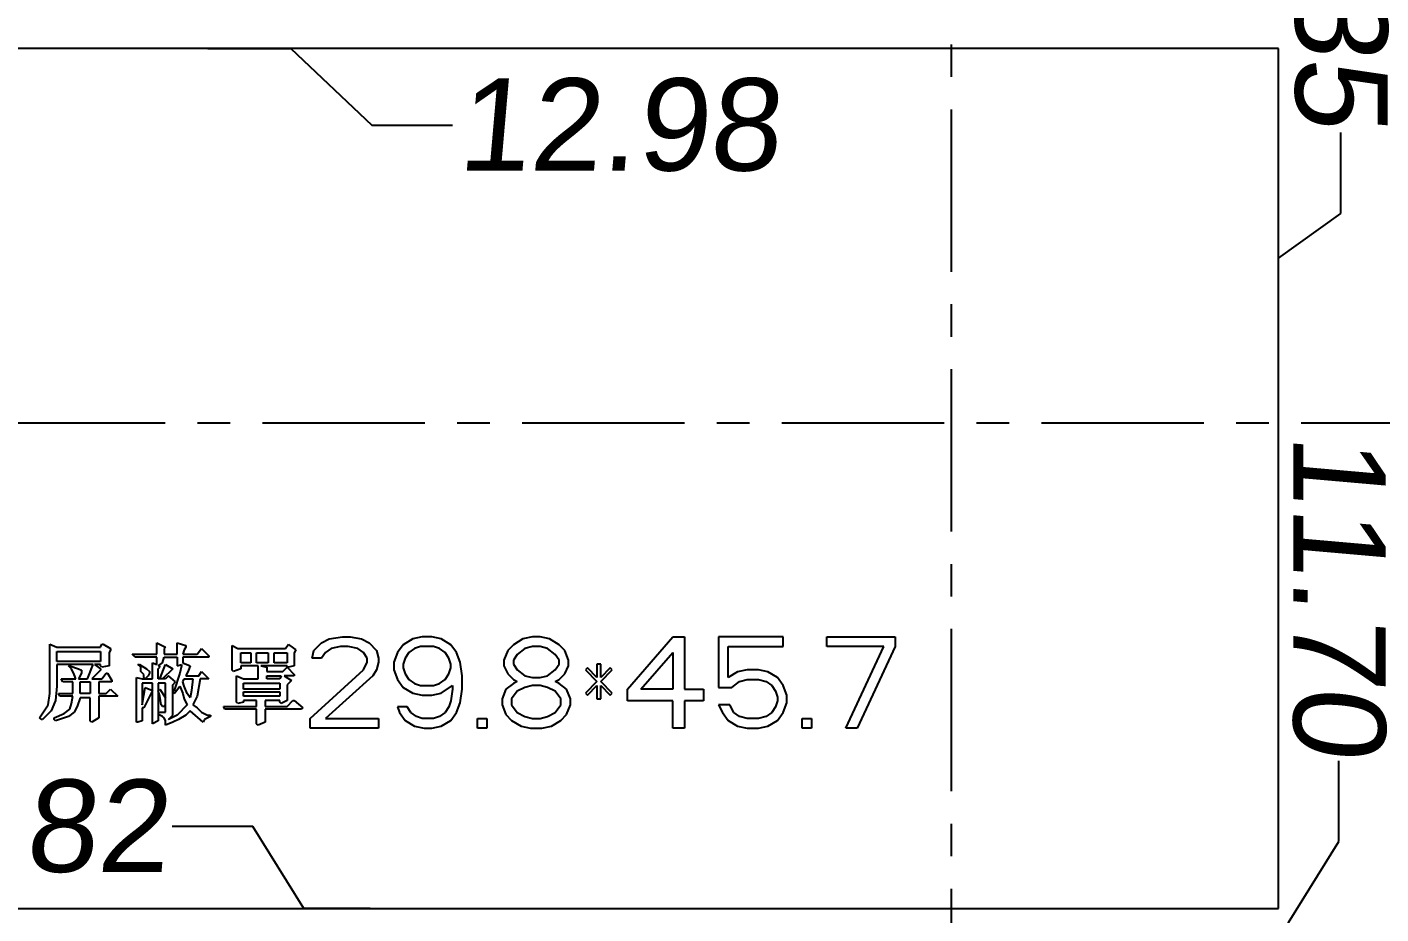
# Model space of a CAD drawing. Extents: x -144 to 4730, y -3845 to 502.
# Drawn here: x 1238.26 to 1285.19, y -3209.77 to -3179.04 of the extents above; entities that cross this region are included whole.
import ezdxf

# ---------------------------------------------------------------- set-up
doc = ezdxf.new("R2010")
doc.units = 0
doc.header["$LTSCALE"] = 15
doc.header["$MEASUREMENT"] = 0
doc.linetypes.add('CENTER', pattern=[0.6, 0.375, -0.075, 0.075, -0.075])
doc.layers.get('0').update_dxf_attribs({"linetype": 'CONTINUOUS'})
doc.layers.get('Defpoints').update_dxf_attribs({"linetype": 'CONTINUOUS'})
doc.layers.add('03___PRT_ALL_CURVES', color=7, linetype='CONTINUOUS')
doc.styles.add('标准', font='arial.ttf', dxfattribs={"oblique": 5})
doc.dimstyles.new('MSTD', dxfattribs={"dimtxt": 3.2, "dimasz": 1.4, "dimexe": 0.5, "dimexo": 0.5, "dimgap": 0.5, "dimtad": 0, "dimzin": 1, "dimdsep": 46, "dimtxsty": '标准', "dimcen": 0, "dimclrd": 5, "dimclre": 5, "dimclrt": 3, "dimadec": 1, "dimazin": 2, "dimtfac": 0.5, "dimtmove": 0, "dimatfit": 3, "dimfxl": 0, "dimlwd": -1, "dimarcsym": 0})

# ---------------------------------------------------------------- blocks, each defined once
blk = doc.blocks.new('*D717')
at = {"color": 5, "lineweight": -2}
blk.add_line((1315.55, -3192.764), (1322.593, -3192.764), dxfattribs=at)
at = {"layer": 'Defpoints', "color": 0, "lineweight": -3}
for p in [(1270.289, -3192.764), (1315.05, -3192.764), (1322.593, -3192.764)]:
    blk.add_point(p, dxfattribs=at)
at = {"color": 3, "lineweight": -2, "insert": (1327.243, -3192.764), "char_height": 3.2, "attachment_point": 5, "style": '标准'}
blk.add_mtext('0.00', dxfattribs=at)
blk = doc.blocks.new('*D718')
at = {"color": 5, "lineweight": -2}
blk.add_line((1270.289, -3154.399), (1270.289, -3151.245), dxfattribs=at)
at = {"layer": 'Defpoints', "color": 0, "lineweight": -3}
for p in [(1270.289, -3151.245), (1270.289, -3154.899), (1270.289, -3192.764)]:
    blk.add_point(p, dxfattribs=at)
at = {"color": 3, "lineweight": -2, "insert": (1270.289, -3146.594), "char_height": 3.2, "attachment_point": 5, "rotation": 270, "style": '标准'}
blk.add_mtext('0.00', dxfattribs=at)
blk = doc.blocks.new('*D719')
at = {"color": 5, "lineweight": -2}
blk.add_line((1309.941, -3215.989), (1316.575, -3215.989), dxfattribs=at)
at = {"layer": 'Defpoints', "color": 0, "lineweight": -3}
for p in [(1270.289, -3192.764), (1309.441, -3215.989), (1316.575, -3215.989)]:
    blk.add_point(p, dxfattribs=at)
at = {"color": 3, "lineweight": -2, "insert": (1322.485, -3215.989), "char_height": 3.2, "attachment_point": 5, "style": '标准'}
blk.add_mtext('23.22', dxfattribs=at)
blk = doc.blocks.new('*D720')
at = {"color": 5, "lineweight": -2}
for p, q in [((1310.417, -3193.089), (1315.825, -3193.089)), ((1315.825, -3193.089), (1318.625, -3198.664)), ((1318.625, -3198.664), (1321.425, -3198.664))]:
    blk.add_line(p, q, dxfattribs=at)
at = {"layer": 'Defpoints', "color": 0, "lineweight": -3}
for p in [(1270.289, -3192.764), (1309.917, -3193.089), (1321.425, -3198.664)]:
    blk.add_point(p, dxfattribs=at)
at = {"color": 3, "lineweight": -2, "insert": (1326.065, -3198.664), "char_height": 3.2, "attachment_point": 5, "style": '标准'}
blk.add_mtext('0.32', dxfattribs=at)
blk = doc.blocks.new('*D721')
at = {"color": 5, "lineweight": -2}
for p, q in [((1283.801, -3185.503), (1283.801, -3182.703)), ((1281.639, -3187.053), (1283.801, -3185.503)), ((1281.639, -3189.353), (1281.639, -3187.053))]:
    blk.add_line(p, q, dxfattribs=at)
at = {"layer": 'Defpoints', "color": 0, "lineweight": -3}
for p in [(1283.801, -3182.703), (1281.639, -3189.853), (1270.289, -3192.764)]:
    blk.add_point(p, dxfattribs=at)
at = {"color": 3, "lineweight": -2, "insert": (1283.801, -3176.943), "char_height": 3.2, "attachment_point": 5, "rotation": 270, "style": '标准'}
blk.add_mtext('11.35', dxfattribs=at)
blk = doc.blocks.new('*D722')
at = {"color": 5, "lineweight": -2}
for p, q in [((1235.223, -3178.452), (1235.223, -3175.652)), ((1235.939, -3181.252), (1235.223, -3178.452)), ((1235.939, -3185.729), (1235.939, -3181.252))]:
    blk.add_line(p, q, dxfattribs=at)
at = {"layer": 'Defpoints', "color": 0, "lineweight": -3}
for p in [(1235.223, -3175.652), (1235.939, -3186.229), (1270.289, -3192.764)]:
    blk.add_point(p, dxfattribs=at)
at = {"color": 3, "lineweight": -2, "insert": (1235.223, -3169.742), "char_height": 3.2, "attachment_point": 5, "rotation": 270, "style": '标准'}
blk.add_mtext('34.35', dxfattribs=at)
blk = doc.blocks.new('*D723')
at = {"color": 5, "lineweight": -2}
for p, q in [((1244.524, -3179.789), (1247.408, -3179.789)), ((1247.408, -3179.789), (1250.208, -3182.44)), ((1250.208, -3182.44), (1253.008, -3182.44))]:
    blk.add_line(p, q, dxfattribs=at)
at = {"layer": 'Defpoints', "color": 0, "lineweight": -3}
for p in [(1244.024, -3179.789), (1253.008, -3182.44), (1270.289, -3192.764)]:
    blk.add_point(p, dxfattribs=at)
at = {"color": 3, "lineweight": -2, "insert": (1258.76, -3182.44), "char_height": 3.2, "attachment_point": 5, "style": '标准'}
blk.add_mtext('12.98', dxfattribs=at)
blk = doc.blocks.new('*D724')
at = {"color": 5, "lineweight": -2}
for p, q in [((1246.088, -3206.741), (1243.288, -3206.741)), ((1247.852, -3209.589), (1246.088, -3206.741)), ((1250.152, -3209.589), (1247.852, -3209.589))]:
    blk.add_line(p, q, dxfattribs=at)
at = {"layer": 'Defpoints', "color": 0, "lineweight": -3}
for p in [(1270.289, -3192.764), (1243.288, -3206.741), (1250.652, -3209.589)]:
    blk.add_point(p, dxfattribs=at)
at = {"color": 3, "lineweight": -2, "insert": (1237.556, -3206.741), "char_height": 3.2, "attachment_point": 5, "style": '标准'}
blk.add_mtext('16.82', dxfattribs=at)
blk = doc.blocks.new('*D725')
at = {"color": 5, "lineweight": -2}
for p, q in [((1229.053, -3183.299), (1226.253, -3183.299)), ((1229.089, -3183.189), (1226.789, -3183.189)), ((1226.789, -3183.189), (1229.053, -3183.299))]:
    blk.add_line(p, q, dxfattribs=at)
at = {"layer": 'Defpoints', "color": 0, "lineweight": -3}
for p in [(1226.253, -3183.299), (1229.589, -3183.189), (1270.289, -3192.764)]:
    blk.add_point(p, dxfattribs=at)
at = {"color": 3, "lineweight": -2, "insert": (1221.594, -3183.299), "char_height": 3.2, "attachment_point": 5, "style": '标准'}
blk.add_mtext('9.58', dxfattribs=at)
blk = doc.blocks.new('*D726')
at = {"color": 5, "lineweight": -2}
for p, q in [((1226.705, -3178.602), (1223.905, -3178.602)), ((1226.789, -3180.389), (1226.705, -3178.602)), ((1229.089, -3180.389), (1226.789, -3180.389))]:
    blk.add_line(p, q, dxfattribs=at)
at = {"layer": 'Defpoints', "color": 0, "lineweight": -3}
for p in [(1223.905, -3178.602), (1229.589, -3180.389), (1270.289, -3192.764)]:
    blk.add_point(p, dxfattribs=at)
at = {"color": 3, "lineweight": -2, "insert": (1218.153, -3178.602), "char_height": 3.2, "attachment_point": 5, "style": '标准'}
blk.add_mtext('12.38', dxfattribs=at)
blk = doc.blocks.new('*D727')
at = {"color": 5, "lineweight": -2}
for p, q in [((1313.789, -3177.389), (1310.293, -3177.353)), ((1310.293, -3177.353), (1313.093, -3177.353)), ((1311.489, -3177.389), (1313.789, -3177.389))]:
    blk.add_line(p, q, dxfattribs=at)
at = {"layer": 'Defpoints', "color": 0, "lineweight": -3}
for p in [(1310.989, -3177.389), (1313.093, -3177.353), (1270.289, -3192.764)]:
    blk.add_point(p, dxfattribs=at)
at = {"color": 3, "lineweight": -2, "insert": (1318.845, -3177.353), "char_height": 3.2, "attachment_point": 5, "style": '标准'}
blk.add_mtext('15.38', dxfattribs=at)
blk = doc.blocks.new('*D728')
at = {"color": 5, "lineweight": -2}
for p, q in [((1311.489, -3180.189), (1313.789, -3180.189)), ((1313.789, -3180.189), (1313.395, -3181.68)), ((1313.395, -3181.68), (1316.195, -3181.68))]:
    blk.add_line(p, q, dxfattribs=at)
at = {"layer": 'Defpoints', "color": 0, "lineweight": -3}
for p in [(1310.989, -3180.189), (1316.195, -3181.68), (1270.289, -3192.764)]:
    blk.add_point(p, dxfattribs=at)
at = {"color": 3, "lineweight": -2, "insert": (1321.947, -3181.68), "char_height": 3.2, "attachment_point": 5, "style": '标准'}
blk.add_mtext('12.58', dxfattribs=at)
blk = doc.blocks.new('*D729')
at = {"color": 5, "lineweight": -2}
for p, q in [((1304.789, -3158.789), (1309.775, -3158.789)), ((1309.775, -3158.789), (1312.575, -3159.115)), ((1312.575, -3159.115), (1315.375, -3159.115))]:
    blk.add_line(p, q, dxfattribs=at)
at = {"layer": 'Defpoints', "color": 0, "lineweight": -3}
for p in [(1304.289, -3158.789), (1315.375, -3159.115), (1270.289, -3192.764)]:
    blk.add_point(p, dxfattribs=at)
at = {"color": 3, "lineweight": -2, "insert": (1321.277, -3159.115), "char_height": 3.2, "attachment_point": 5, "style": '标准'}
blk.add_mtext('33.98', dxfattribs=at)
blk = doc.blocks.new('*D730')
at = {"color": 5, "lineweight": -2}
for p, q in [((1303.78, -3152.326), (1303.78, -3149.526)), ((1304.289, -3155.126), (1303.78, -3152.326)), ((1304.289, -3158.289), (1304.289, -3155.126))]:
    blk.add_line(p, q, dxfattribs=at)
at = {"layer": 'Defpoints', "color": 0, "lineweight": -3}
for p in [(1303.78, -3149.526), (1304.289, -3158.789), (1270.289, -3192.764)]:
    blk.add_point(p, dxfattribs=at)
at = {"color": 3, "lineweight": -2, "insert": (1303.78, -3143.634), "char_height": 3.2, "attachment_point": 5, "rotation": 270, "style": '标准'}
blk.add_mtext('34.00', dxfattribs=at)
blk = doc.blocks.new('*D731')
at = {"color": 5, "lineweight": -2}
for p, q in [((1239.162, -3149.737), (1239.162, -3146.937)), ((1236.289, -3152.537), (1239.162, -3149.737)), ((1236.289, -3158.289), (1236.289, -3152.537))]:
    blk.add_line(p, q, dxfattribs=at)
at = {"layer": 'Defpoints', "color": 0, "lineweight": -3}
for p in [(1239.162, -3146.937), (1236.289, -3158.789), (1270.289, -3192.764)]:
    blk.add_point(p, dxfattribs=at)
at = {"color": 3, "lineweight": -2, "insert": (1239.162, -3141.044), "char_height": 3.2, "attachment_point": 5, "rotation": 270, "style": '标准'}
blk.add_mtext('34.00', dxfattribs=at)
blk = doc.blocks.new('*D732')
at = {"color": 5, "lineweight": -2}
for p, q in [((1232.053, -3158.789), (1229.253, -3159.95)), ((1235.789, -3158.789), (1232.053, -3158.789)), ((1229.253, -3159.95), (1226.453, -3159.95))]:
    blk.add_line(p, q, dxfattribs=at)
at = {"layer": 'Defpoints', "color": 0, "lineweight": -3}
for p in [(1236.289, -3158.789), (1226.453, -3159.95), (1270.289, -3192.764)]:
    blk.add_point(p, dxfattribs=at)
at = {"color": 3, "lineweight": -2, "insert": (1220.552, -3159.95), "char_height": 3.2, "attachment_point": 5, "style": '标准'}
blk.add_mtext('33.98', dxfattribs=at)
blk = doc.blocks.new('*D733')
at = {"color": 5, "lineweight": -2}
for p, q in [((1306.789, -3225.789), (1309.089, -3225.789)), ((1309.089, -3225.789), (1311.851, -3225.708)), ((1311.851, -3225.708), (1314.651, -3225.708))]:
    blk.add_line(p, q, dxfattribs=at)
at = {"layer": 'Defpoints', "color": 0, "lineweight": -3}
for p in [(1270.289, -3192.764), (1306.289, -3225.789), (1314.651, -3225.708)]:
    blk.add_point(p, dxfattribs=at)
at = {"color": 3, "lineweight": -2, "insert": (1320.532, -3225.708), "char_height": 3.2, "attachment_point": 5, "style": '标准'}
blk.add_mtext('33.02', dxfattribs=at)
blk = doc.blocks.new('*D734')
at = {"color": 5, "lineweight": -2}
for p, q in [((1306.289, -3226.289), (1306.289, -3230.552)), ((1306.289, -3230.552), (1310.389, -3233.352)), ((1310.389, -3233.352), (1310.389, -3236.152))]:
    blk.add_line(p, q, dxfattribs=at)
at = {"layer": 'Defpoints', "color": 0, "lineweight": -3}
for p in [(1270.289, -3192.764), (1306.289, -3225.789), (1310.389, -3236.152)]:
    blk.add_point(p, dxfattribs=at)
at = {"color": 3, "lineweight": -2, "insert": (1310.389, -3242.045), "char_height": 3.2, "attachment_point": 5, "rotation": 270, "style": '标准'}
blk.add_mtext('36.00', dxfattribs=at)
blk = doc.blocks.new('*D735')
at = {"color": 5, "lineweight": -2}
for p, q in [((1311.489, -3229.204), (1313.789, -3229.204)), ((1313.789, -3229.204), (1316.228, -3230.815)), ((1316.228, -3230.815), (1319.028, -3230.815))]:
    blk.add_line(p, q, dxfattribs=at)
at = {"layer": 'Defpoints', "color": 0, "lineweight": -3}
for p in [(1270.289, -3192.764), (1310.989, -3229.204), (1319.028, -3230.815)]:
    blk.add_point(p, dxfattribs=at)
at = {"color": 3, "lineweight": -2, "insert": (1324.919, -3230.815), "char_height": 3.2, "attachment_point": 5, "style": '标准'}
blk.add_mtext('36.44', dxfattribs=at)
blk = doc.blocks.new('*D736')
at = {"color": 5, "lineweight": -2}
for p, q in [((1306.239, -3234.289), (1306.239, -3236.589)), ((1306.239, -3236.589), (1304.122, -3239.357)), ((1304.122, -3239.357), (1304.122, -3242.157))]:
    blk.add_line(p, q, dxfattribs=at)
at = {"layer": 'Defpoints', "color": 0, "lineweight": -3}
for p in [(1270.289, -3192.764), (1306.239, -3233.789), (1304.122, -3242.157)]:
    blk.add_point(p, dxfattribs=at)
at = {"color": 3, "lineweight": -2, "insert": (1304.122, -3248.067), "char_height": 3.2, "attachment_point": 5, "rotation": 270, "style": '标准'}
blk.add_mtext('35.95', dxfattribs=at)
blk = doc.blocks.new('*D737')
at = {"color": 5, "lineweight": -2}
for p, q in [((1283.734, -3207.268), (1283.734, -3204.468)), ((1281.989, -3210.068), (1283.734, -3207.268)), ((1281.989, -3213.78), (1281.989, -3210.068))]:
    blk.add_line(p, q, dxfattribs=at)
at = {"layer": 'Defpoints', "color": 0, "lineweight": -3}
for p in [(1270.289, -3192.764), (1283.734, -3204.468), (1281.989, -3214.28)]:
    blk.add_point(p, dxfattribs=at)
at = {"color": 3, "lineweight": -2, "insert": (1283.734, -3198.725), "char_height": 3.2, "attachment_point": 5, "rotation": 270, "style": '标准'}
blk.add_mtext('11.70', dxfattribs=at)
blk = doc.blocks.new('*D738')
at = {"color": 5, "lineweight": -2}
for p, q in [((1258.589, -3214.953), (1258.589, -3234.641)), ((1258.589, -3234.641), (1261.854, -3237.441)), ((1261.854, -3237.441), (1261.854, -3240.241))]:
    blk.add_line(p, q, dxfattribs=at)
at = {"layer": 'Defpoints', "color": 0, "lineweight": -3}
for p in [(1270.289, -3192.764), (1258.589, -3214.453), (1261.854, -3240.241)]:
    blk.add_point(p, dxfattribs=at)
at = {"color": 3, "lineweight": -2, "insert": (1261.854, -3245.984), "char_height": 3.2, "attachment_point": 5, "rotation": 270, "style": '标准'}
blk.add_mtext('11.70', dxfattribs=at)
blk = doc.blocks.new('*D739')
at = {"color": 5, "lineweight": -2}
for p, q in [((1256.789, -3221.289), (1256.789, -3237.419)), ((1256.789, -3237.419), (1256.297, -3240.219)), ((1256.297, -3240.219), (1256.297, -3243.019))]:
    blk.add_line(p, q, dxfattribs=at)
at = {"layer": 'Defpoints', "color": 0, "lineweight": -3}
for p in [(1270.289, -3192.764), (1256.789, -3220.789), (1256.297, -3243.019)]:
    blk.add_point(p, dxfattribs=at)
at = {"color": 3, "lineweight": -2, "insert": (1256.297, -3248.762), "char_height": 3.2, "attachment_point": 5, "rotation": 270, "style": '标准'}
blk.add_mtext('13.50', dxfattribs=at)
blk = doc.blocks.new('*D740')
at = {"color": 5, "lineweight": -2}
for p, q in [((1283.789, -3221.289), (1283.789, -3244.279)), ((1283.789, -3244.279), (1283.995, -3247.079)), ((1283.995, -3247.079), (1283.995, -3249.879))]:
    blk.add_line(p, q, dxfattribs=at)
at = {"layer": 'Defpoints', "color": 0, "lineweight": -3}
for p in [(1270.289, -3192.764), (1283.789, -3220.789), (1283.995, -3249.879)]:
    blk.add_point(p, dxfattribs=at)
at = {"color": 3, "lineweight": -2, "insert": (1283.995, -3255.622), "char_height": 3.2, "attachment_point": 5, "rotation": 270, "style": '标准'}
blk.add_mtext('13.50', dxfattribs=at)
blk = doc.blocks.new('*D741')
at = {"color": 5, "lineweight": -2}
for p, q in [((1227.407, -3225.403), (1224.607, -3225.403)), ((1230.207, -3225.789), (1227.407, -3225.403)), ((1233.789, -3225.789), (1230.207, -3225.789))]:
    blk.add_line(p, q, dxfattribs=at)
at = {"layer": 'Defpoints', "color": 0, "lineweight": -3}
for p in [(1270.289, -3192.764), (1224.607, -3225.403), (1234.289, -3225.789)]:
    blk.add_point(p, dxfattribs=at)
at = {"color": 3, "lineweight": -2, "insert": (1218.725, -3225.403), "char_height": 3.2, "attachment_point": 5, "style": '标准'}
blk.add_mtext('33.02', dxfattribs=at)
blk = doc.blocks.new('*D742')
at = {"color": 5, "lineweight": -2}
for p, q in [((1234.289, -3226.289), (1234.289, -3234.469)), ((1234.289, -3234.469), (1240.578, -3237.269)), ((1240.578, -3237.269), (1240.578, -3240.069))]:
    blk.add_line(p, q, dxfattribs=at)
at = {"layer": 'Defpoints', "color": 0, "lineweight": -3}
for p in [(1270.289, -3192.764), (1234.289, -3225.789), (1240.578, -3240.069)]:
    blk.add_point(p, dxfattribs=at)
at = {"color": 3, "lineweight": -2, "insert": (1240.578, -3245.961), "char_height": 3.2, "attachment_point": 5, "rotation": 270, "style": '标准'}
blk.add_mtext('36.00', dxfattribs=at)
blk = doc.blocks.new('*D743')
at = {"color": 5, "lineweight": -2}
for p, q in [((1226.789, -3229.204), (1226.101, -3232.384)), ((1229.089, -3229.204), (1226.789, -3229.204)), ((1226.101, -3232.384), (1223.301, -3232.384))]:
    blk.add_line(p, q, dxfattribs=at)
at = {"layer": 'Defpoints', "color": 0, "lineweight": -3}
for p in [(1270.289, -3192.764), (1229.589, -3229.204), (1223.301, -3232.384)]:
    blk.add_point(p, dxfattribs=at)
at = {"color": 3, "lineweight": -2, "insert": (1217.409, -3232.384), "char_height": 3.2, "attachment_point": 5, "style": '标准'}
blk.add_mtext('36.44', dxfattribs=at)

msp = doc.modelspace()

# ---------------------------------------------------------------- linework, layer by layer
at = {"color": 1, "linetype": 'CENTER'}
for p, q in [((1270.289, -3154.899), (1270.289, -3236.253)), ((1315.05, -3192.764), (1226.572, -3192.764))]:
    msp.add_line(p, q, dxfattribs=at)
at = {"color": 7, "linetype": 'Continuous'}
for p, q in [((1281.639, -3179.789), (1235.939, -3179.789)), ((1281.639, -3209.589), (1281.639, -3179.789)), ((1235.939, -3209.589), (1281.639, -3209.589))]:
    msp.add_line(p, q, dxfattribs=at)
at = {"layer": '03___PRT_ALL_CURVES', "color": 4, "linetype": 'Continuous'}
for p, q in [((1248.472, -3200.377), (1248.736, -3200.242)), ((1248.736, -3200.242), (1249.196, -3200.175)), ((1249.196, -3200.175), (1249.46, -3200.175)), ((1249.46, -3200.175), (1249.855, -3200.242)), ((1249.855, -3200.242), (1250.118, -3200.377)), ((1251.632, -3200.242), (1251.303, -3200.444)), ((1251.961, -3200.175), (1251.632, -3200.242)), ((1252.291, -3200.175), (1251.961, -3200.175)), ((1252.62, -3200.242), (1252.291, -3200.175)), ((1252.949, -3200.444), (1252.62, -3200.242)), ((1255.451, -3200.242), (1255.121, -3200.444)), ((1255.78, -3200.175), (1255.451, -3200.242)), ((1256.043, -3200.175), (1255.78, -3200.175)), ((1256.372, -3200.242), (1256.043, -3200.175)), ((1256.701, -3200.444), (1256.372, -3200.242)), ((1259.071, -3201.99), (1260.651, -3200.175)), ((1260.651, -3200.175), (1261.046, -3200.175)), ((1261.046, -3200.175), (1261.046, -3201.99)), ((1262.231, -3200.175), (1262.231, -3201.923)), ((1264.47, -3200.175), (1262.231, -3200.175)), ((1264.47, -3200.511), (1264.47, -3200.175)), ((1265.984, -3200.175), (1268.354, -3200.175)), ((1265.984, -3200.511), (1265.984, -3200.175)), ((1268.354, -3200.175), (1268.354, -3200.511)), ((1239.049, -3202.131), (1239.049, -3200.426)), ((1239.049, -3200.426), (1239.3, -3200.526)), ((1239.3, -3200.526), (1240.804, -3200.526)), ((1239.3, -3201.028), (1239.3, -3200.676)), ((1239.3, -3200.676), (1240.804, -3200.676)), ((1240.804, -3200.526), (1240.854, -3200.426)), ((1240.804, -3200.676), (1240.804, -3201.028)), ((1240.854, -3200.426), (1240.905, -3200.426)), ((1240.905, -3200.426), (1241.155, -3200.576)), ((1241.155, -3200.626), (1241.105, -3200.727)), ((1241.105, -3200.727), (1241.105, -3201.178)), ((1241.155, -3200.576), (1241.155, -3200.626)), ((1242.76, -3200.777), (1242.76, -3200.376)), ((1242.76, -3200.376), (1243.061, -3200.526)), ((1243.061, -3200.526), (1243.011, -3200.576)), ((1243.011, -3200.576), (1243.011, -3200.777)), ((1243.463, -3200.777), (1243.463, -3200.376)), ((1243.463, -3200.376), (1243.764, -3200.476)), ((1243.713, -3200.626), (1243.663, -3200.777)), ((1243.764, -3200.526), (1243.713, -3200.626)), ((1243.764, -3200.476), (1243.764, -3200.526)), ((1244.165, -3200.777), (1244.315, -3200.576)), ((1244.315, -3200.576), (1244.566, -3200.827)), ((1245.369, -3201.329), (1245.369, -3200.476)), ((1245.369, -3200.476), (1245.569, -3200.576)), ((1245.569, -3200.576), (1247.225, -3200.576)), ((1245.67, -3201.078), (1245.67, -3200.727)), ((1245.67, -3200.727), (1246.021, -3200.727)), ((1246.021, -3200.727), (1246.021, -3201.078)), ((1246.221, -3201.078), (1246.221, -3200.727)), ((1246.221, -3200.727), (1246.623, -3200.727)), ((1246.623, -3200.727), (1246.623, -3201.078)), ((1246.823, -3201.078), (1246.823, -3200.727)), ((1246.823, -3200.727), (1247.275, -3200.727)), ((1247.225, -3200.576), (1247.325, -3200.426)), ((1247.275, -3200.727), (1247.275, -3201.078)), ((1247.325, -3200.426), (1247.375, -3200.476)), ((1247.375, -3200.476), (1247.576, -3200.626)), ((1247.576, -3200.626), (1247.526, -3200.727)), ((1247.526, -3200.727), (1247.526, -3201.178)), ((1248.143, -3200.914), (1248.209, -3200.646)), ((1248.209, -3200.646), (1248.472, -3200.377)), ((1248.604, -3200.713), (1248.472, -3200.914)), ((1248.801, -3200.578), (1248.604, -3200.713)), ((1249.131, -3200.511), (1248.801, -3200.578)), ((1249.394, -3200.511), (1249.131, -3200.511)), ((1249.723, -3200.578), (1249.394, -3200.511)), ((1249.921, -3200.713), (1249.723, -3200.578)), ((1250.052, -3200.914), (1249.921, -3200.713)), ((1250.118, -3200.377), (1250.381, -3200.646)), ((1250.381, -3200.646), (1250.447, -3200.914)), ((1251.106, -3200.713), (1250.974, -3201.049)), ((1251.303, -3200.444), (1251.106, -3200.713)), ((1251.501, -3200.713), (1251.369, -3200.914)), ((1251.698, -3200.578), (1251.501, -3200.713)), ((1251.896, -3200.511), (1251.698, -3200.578)), ((1252.356, -3200.511), (1251.896, -3200.511)), ((1252.554, -3200.578), (1252.356, -3200.511)), ((1252.751, -3200.713), (1252.554, -3200.578)), ((1252.883, -3200.914), (1252.751, -3200.713)), ((1253.146, -3200.713), (1252.949, -3200.444)), ((1253.278, -3201.049), (1253.146, -3200.713)), ((1254.924, -3200.646), (1254.792, -3200.982)), ((1255.121, -3200.444), (1254.924, -3200.646)), ((1255.516, -3200.578), (1255.253, -3200.78)), ((1255.78, -3200.511), (1255.516, -3200.578)), ((1256.043, -3200.511), (1255.78, -3200.511)), ((1256.306, -3200.578), (1256.043, -3200.511)), ((1256.57, -3200.78), (1256.306, -3200.578)), ((1256.899, -3200.646), (1256.701, -3200.444)), ((1257.031, -3200.982), (1256.899, -3200.646)), ((1259.532, -3201.99), (1260.651, -3200.713)), ((1260.651, -3200.713), (1260.651, -3201.99)), ((1262.561, -3201.587), (1262.561, -3200.511)), ((1262.561, -3200.511), (1264.47, -3200.511)), ((1267.959, -3200.511), (1265.984, -3200.511)), ((1266.642, -3203.335), (1267.959, -3200.511)), ((1268.354, -3200.511), (1267.037, -3203.335)), ((1240.804, -3201.028), (1239.3, -3201.028)), ((1239.3, -3201.128), (1239.3, -3201.88)), ((1240.553, -3201.128), (1239.3, -3201.128)), ((1239.801, -3201.278), (1239.701, -3201.178)), ((1239.701, -3201.178), (1239.751, -3201.178)), ((1239.751, -3201.178), (1240.052, -3201.278)), ((1240.353, -3201.629), (1240.553, -3201.128)), ((1240.604, -3201.128), (1240.804, -3201.278)), ((1240.804, -3201.128), (1240.604, -3201.128)), ((1240.804, -3201.178), (1240.804, -3201.128)), ((1240.854, -3201.228), (1240.804, -3201.178)), ((1241.105, -3201.178), (1240.854, -3201.228)), ((1242.008, -3200.877), (1241.908, -3200.777)), ((1241.908, -3200.777), (1242.76, -3200.777)), ((1242.76, -3200.877), (1242.008, -3200.877)), ((1242.209, -3201.228), (1242.108, -3201.128)), ((1242.108, -3201.128), (1242.159, -3201.128)), ((1242.159, -3201.128), (1242.409, -3201.278)), ((1242.61, -3201.629), (1242.61, -3201.078)), ((1242.61, -3201.078), (1242.76, -3201.128)), ((1242.76, -3201.128), (1242.76, -3200.877)), ((1242.811, -3201.178), (1242.961, -3201.078)), ((1242.861, -3201.178), (1242.811, -3201.178)), ((1242.861, -3201.629), (1243.061, -3201.128)), ((1242.861, -3201.228), (1242.861, -3201.178)), ((1242.961, -3201.078), (1243.011, -3200.877)), ((1243.011, -3200.777), (1243.463, -3200.777)), ((1243.011, -3200.877), (1243.463, -3200.877)), ((1243.061, -3201.128), (1243.312, -3201.278)), ((1243.463, -3200.877), (1243.463, -3201.178)), ((1243.463, -3201.178), (1243.613, -3201.128)), ((1243.613, -3201.178), (1243.563, -3201.429)), ((1243.613, -3201.128), (1243.613, -3201.178)), ((1243.663, -3200.777), (1244.165, -3200.777)), ((1243.663, -3200.877), (1243.663, -3201.078)), ((1244.566, -3200.877), (1243.663, -3200.877)), ((1243.663, -3201.078), (1243.914, -3201.178)), ((1243.914, -3201.178), (1243.864, -3201.329)), ((1244.566, -3200.827), (1244.566, -3200.877)), ((1246.021, -3201.078), (1245.67, -3201.078)), ((1245.67, -3201.178), (1245.67, -3201.278)), ((1246.272, -3201.178), (1245.67, -3201.178)), ((1246.623, -3201.078), (1246.221, -3201.078)), ((1246.272, -3201.629), (1246.272, -3201.178)), ((1246.372, -3201.178), (1246.573, -3201.228)), ((1247.275, -3201.178), (1246.372, -3201.178)), ((1247.275, -3201.078), (1246.823, -3201.078)), ((1247.275, -3201.228), (1247.275, -3201.178)), ((1247.526, -3201.178), (1247.325, -3201.228)), ((1248.472, -3200.914), (1248.143, -3200.914)), ((1249.921, -3201.318), (1250.052, -3201.049)), ((1250.052, -3201.049), (1250.052, -3200.914)), ((1250.447, -3201.049), (1250.381, -3201.318)), ((1250.447, -3200.914), (1250.447, -3201.049)), ((1250.974, -3201.049), (1250.974, -3201.318)), ((1251.369, -3200.914), (1251.303, -3201.116)), ((1251.303, -3201.116), (1251.303, -3201.251)), ((1252.949, -3201.116), (1252.883, -3200.914)), ((1252.949, -3201.251), (1252.949, -3201.116)), ((1253.344, -3201.52), (1253.278, -3201.049)), ((1254.792, -3200.982), (1254.792, -3201.183)), ((1254.792, -3201.183), (1254.924, -3201.452)), ((1255.253, -3200.78), (1255.121, -3200.982)), ((1255.121, -3200.982), (1255.121, -3201.116)), ((1255.121, -3201.116), (1255.253, -3201.318)), ((1256.701, -3200.982), (1256.57, -3200.78)), ((1256.57, -3201.318), (1256.701, -3201.116)), ((1256.701, -3201.116), (1256.701, -3200.982)), ((1256.899, -3201.452), (1257.031, -3201.183)), ((1257.031, -3201.183), (1257.031, -3200.982)), ((1258.018, -3201.116), (1258.018, -3201.587)), ((1258.15, -3201.116), (1258.018, -3201.116)), ((1258.15, -3201.587), (1258.15, -3201.116)), ((1239.5, -3201.73), (1239.45, -3201.629)), ((1239.45, -3201.629), (1239.952, -3201.629)), ((1239.901, -3201.479), (1239.801, -3201.278)), ((1239.952, -3201.629), (1239.901, -3201.479)), ((1240.052, -3201.278), (1240.152, -3201.329)), ((1240.152, -3201.429), (1240.052, -3201.629)), ((1240.052, -3201.629), (1240.353, -3201.629)), ((1240.152, -3201.329), (1240.152, -3201.429)), ((1240.804, -3201.329), (1240.503, -3201.629)), ((1240.503, -3201.629), (1240.854, -3201.629)), ((1240.804, -3201.278), (1240.804, -3201.329)), ((1240.854, -3201.629), (1241.005, -3201.429)), ((1241.005, -3201.429), (1241.055, -3201.429)), ((1241.055, -3201.429), (1241.206, -3201.68)), ((1241.206, -3201.68), (1241.206, -3201.73)), ((1242.058, -3203.134), (1242.058, -3201.579)), ((1242.058, -3201.579), (1242.259, -3201.629)), ((1242.209, -3201.379), (1242.209, -3201.228)), ((1242.309, -3201.479), (1242.209, -3201.379)), ((1242.259, -3201.629), (1242.61, -3201.629)), ((1242.309, -3201.579), (1242.309, -3201.479)), ((1242.359, -3201.629), (1242.309, -3201.579)), ((1242.46, -3201.529), (1242.359, -3201.629)), ((1242.409, -3201.278), (1242.51, -3201.379)), ((1242.51, -3201.429), (1242.46, -3201.529)), ((1242.51, -3201.379), (1242.51, -3201.429)), ((1242.811, -3201.278), (1242.861, -3201.228)), ((1242.811, -3201.629), (1242.811, -3201.278)), ((1243.061, -3201.629), (1242.811, -3201.629)), ((1243.312, -3201.278), (1242.961, -3201.629)), ((1243.162, -3201.529), (1243.061, -3201.629)), ((1243.413, -3201.73), (1243.162, -3201.529)), ((1243.563, -3201.429), (1243.362, -3202.031)), ((1243.663, -3201.73), (1243.713, -3201.629)), ((1243.713, -3201.629), (1244.014, -3201.629)), ((1243.864, -3201.329), (1243.764, -3201.529)), ((1243.764, -3201.529), (1244.215, -3201.529)), ((1244.014, -3201.629), (1243.964, -3202.031)), ((1244.265, -3201.629), (1244.165, -3202.231)), ((1244.215, -3201.529), (1244.315, -3201.379)), ((1244.566, -3201.629), (1244.265, -3201.629)), ((1244.315, -3201.379), (1244.566, -3201.629)), ((1245.419, -3201.379), (1245.369, -3201.329)), ((1245.67, -3201.278), (1245.419, -3201.379)), ((1245.519, -3202.432), (1245.519, -3201.529)), ((1245.519, -3201.529), (1245.77, -3201.629)), ((1245.77, -3201.629), (1246.272, -3201.629)), ((1246.573, -3201.228), (1246.573, -3201.379)), ((1246.573, -3201.379), (1247.124, -3201.379)), ((1246.573, -3201.629), (1246.573, -3201.529)), ((1246.573, -3201.529), (1247.074, -3201.529)), ((1247.024, -3201.629), (1246.573, -3201.629)), ((1247.074, -3201.529), (1247.024, -3201.629)), ((1247.124, -3201.379), (1247.275, -3201.228)), ((1247.174, -3201.529), (1247.425, -3201.68)), ((1247.526, -3201.529), (1247.174, -3201.529)), ((1247.275, -3201.228), (1247.526, -3201.479)), ((1247.325, -3201.228), (1247.275, -3201.228)), ((1247.425, -3201.68), (1247.275, -3201.83)), ((1247.526, -3201.479), (1247.526, -3201.529)), ((1248.077, -3202.999), (1249.921, -3201.318)), ((1250.25, -3201.52), (1248.604, -3202.999)), ((1250.381, -3201.318), (1250.25, -3201.52)), ((1250.974, -3201.318), (1251.106, -3201.654)), ((1251.106, -3201.654), (1251.303, -3201.923)), ((1251.303, -3201.251), (1251.369, -3201.452)), ((1251.369, -3201.452), (1251.501, -3201.654)), ((1251.501, -3201.654), (1251.698, -3201.788)), ((1252.554, -3201.788), (1252.751, -3201.654)), ((1252.751, -3201.654), (1252.883, -3201.452)), ((1252.883, -3201.452), (1252.949, -3201.251)), ((1253.344, -3201.99), (1253.344, -3201.52)), ((1254.924, -3201.452), (1255.121, -3201.654)), ((1255.121, -3201.654), (1255.253, -3201.721)), ((1255.253, -3201.318), (1255.516, -3201.52)), ((1255.516, -3201.52), (1255.78, -3201.587)), ((1255.78, -3201.587), (1256.043, -3201.587)), ((1256.043, -3201.587), (1256.306, -3201.52)), ((1256.306, -3201.52), (1256.57, -3201.318)), ((1256.57, -3201.721), (1256.701, -3201.654)), ((1256.701, -3201.654), (1256.899, -3201.452)), ((1257.689, -3201.251), (1257.623, -3201.318)), ((1257.623, -3201.318), (1258.018, -3201.721)), ((1258.018, -3201.587), (1257.689, -3201.251)), ((1258.479, -3201.251), (1258.15, -3201.587)), ((1258.15, -3201.721), (1258.545, -3201.318)), ((1258.545, -3201.318), (1258.479, -3201.251)), ((1262.89, -3201.385), (1262.561, -3201.587)), ((1263.219, -3201.318), (1262.89, -3201.385)), ((1262.956, -3201.721), (1263.219, -3201.654)), ((1263.614, -3201.318), (1263.219, -3201.318)), ((1263.219, -3201.654), (1263.614, -3201.654)), ((1263.943, -3201.385), (1263.614, -3201.318)), ((1263.614, -3201.654), (1263.877, -3201.721)), ((1264.272, -3201.587), (1263.943, -3201.385)), ((1264.47, -3201.856), (1264.272, -3201.587)), ((1238.999, -3202.532), (1239.049, -3202.131)), ((1239.3, -3201.88), (1239.249, -3202.382)), ((1239.4, -3202.231), (1239.35, -3202.131)), ((1239.35, -3202.131), (1239.851, -3202.131)), ((1239.851, -3201.73), (1239.5, -3201.73)), ((1239.851, -3202.131), (1239.851, -3201.73)), ((1240.102, -3202.131), (1240.102, -3201.73)), ((1240.102, -3201.73), (1240.453, -3201.73)), ((1240.453, -3202.131), (1240.102, -3202.131)), ((1240.453, -3201.73), (1240.453, -3202.131)), ((1240.754, -3201.73), (1240.754, -3202.131)), ((1241.206, -3201.73), (1240.754, -3201.73)), ((1240.754, -3202.131), (1241.005, -3202.131)), ((1241.005, -3202.131), (1241.155, -3201.981)), ((1241.155, -3201.981), (1241.406, -3202.231)), ((1242.259, -3201.78), (1242.259, -3202.532)), ((1242.61, -3201.78), (1242.259, -3201.78)), ((1242.259, -3202.532), (1242.359, -3201.93)), ((1242.61, -3202.031), (1242.309, -3202.633)), ((1242.359, -3201.93), (1242.61, -3202.031)), ((1242.61, -3203.184), (1242.61, -3201.78)), ((1242.811, -3201.78), (1242.811, -3203.084)), ((1243.061, -3201.78), (1242.811, -3201.78)), ((1242.811, -3202.031), (1242.861, -3201.981)), ((1242.861, -3202.231), (1242.811, -3202.031)), ((1242.861, -3201.981), (1243.061, -3202.282)), ((1243.061, -3202.783), (1243.061, -3201.78)), ((1243.312, -3201.83), (1243.413, -3201.73)), ((1243.312, -3202.883), (1243.312, -3201.83)), ((1243.362, -3202.031), (1243.312, -3202.081)), ((1243.312, -3202.081), (1243.362, -3202.131)), ((1243.362, -3202.131), (1243.413, -3202.081)), ((1243.413, -3202.081), (1243.563, -3201.88)), ((1243.563, -3201.88), (1243.663, -3202.131)), ((1243.713, -3201.88), (1243.663, -3201.73)), ((1243.663, -3202.131), (1243.713, -3202.332)), ((1243.814, -3202.131), (1243.713, -3201.88)), ((1243.914, -3202.282), (1243.814, -3202.131)), ((1243.964, -3202.031), (1243.914, -3202.282)), ((1245.77, -3201.981), (1245.77, -3201.78)), ((1245.77, -3201.78), (1247.024, -3201.78)), ((1247.024, -3201.981), (1245.77, -3201.981)), ((1245.77, -3202.231), (1245.77, -3202.081)), ((1245.77, -3202.081), (1247.024, -3202.081)), ((1247.024, -3201.78), (1247.024, -3201.981)), ((1247.024, -3202.081), (1247.024, -3202.231)), ((1247.275, -3201.83), (1247.275, -3202.382)), ((1251.303, -3201.923), (1251.632, -3202.125)), ((1251.632, -3202.125), (1251.961, -3202.192)), ((1251.698, -3201.788), (1251.896, -3201.856)), ((1251.896, -3201.856), (1252.356, -3201.856)), ((1252.291, -3202.192), (1252.62, -3202.125)), ((1252.356, -3201.856), (1252.554, -3201.788)), ((1252.62, -3202.125), (1253.015, -3201.856)), ((1253.015, -3201.99), (1252.949, -3202.394)), ((1253.015, -3201.856), (1253.015, -3201.99)), ((1253.278, -3202.461), (1253.344, -3201.99)), ((1254.858, -3201.99), (1254.726, -3202.326)), ((1255.121, -3201.788), (1254.858, -3201.99)), ((1255.253, -3202.057), (1255.056, -3202.326)), ((1255.253, -3201.721), (1255.121, -3201.788)), ((1255.516, -3201.923), (1255.253, -3202.057)), ((1255.78, -3201.856), (1255.516, -3201.923)), ((1256.043, -3201.856), (1255.78, -3201.856)), ((1256.306, -3201.923), (1256.043, -3201.856)), ((1256.57, -3202.057), (1256.306, -3201.923)), ((1256.701, -3201.788), (1256.57, -3201.721)), ((1256.767, -3202.326), (1256.57, -3202.057)), ((1256.965, -3201.99), (1256.701, -3201.788)), ((1257.096, -3202.326), (1256.965, -3201.99)), ((1258.018, -3201.721), (1257.623, -3202.125)), ((1257.623, -3202.125), (1257.689, -3202.192)), ((1257.689, -3202.192), (1258.018, -3201.856)), ((1258.018, -3201.856), (1258.018, -3202.326)), ((1258.545, -3202.125), (1258.15, -3201.721)), ((1258.15, -3201.856), (1258.479, -3202.192)), ((1258.15, -3202.326), (1258.15, -3201.856)), ((1258.479, -3202.192), (1258.545, -3202.125)), ((1259.071, -3202.394), (1259.071, -3201.99)), ((1260.651, -3201.99), (1259.532, -3201.99)), ((1261.046, -3201.99), (1261.705, -3201.99)), ((1261.705, -3201.99), (1261.705, -3202.394)), ((1262.231, -3201.923), (1262.692, -3201.923)), ((1262.692, -3201.923), (1262.956, -3201.721)), ((1263.877, -3201.721), (1264.075, -3201.856)), ((1264.075, -3201.856), (1264.206, -3202.057)), ((1264.206, -3202.057), (1264.272, -3202.259)), ((1264.601, -3202.192), (1264.47, -3201.856)), ((1238.698, -3202.984), (1238.999, -3202.532)), ((1239.249, -3202.382), (1239.099, -3202.733)), ((1239.851, -3202.231), (1239.4, -3202.231)), ((1239.751, -3202.683), (1239.801, -3202.482)), ((1239.801, -3202.482), (1239.851, -3202.231)), ((1240.002, -3202.582), (1239.901, -3202.783)), ((1240.102, -3202.282), (1240.002, -3202.582)), ((1240.453, -3202.282), (1240.102, -3202.282)), ((1240.453, -3203.084), (1240.453, -3202.282)), ((1240.754, -3202.231), (1240.754, -3202.984)), ((1241.406, -3202.231), (1240.754, -3202.231)), ((1242.911, -3202.532), (1242.861, -3202.231)), ((1242.961, -3202.582), (1242.911, -3202.532)), ((1243.011, -3202.582), (1242.961, -3202.582)), ((1243.061, -3202.532), (1243.011, -3202.582)), ((1243.814, -3202.532), (1243.463, -3202.883)), ((1243.713, -3202.332), (1243.814, -3202.532)), ((1244.165, -3202.231), (1244.014, -3202.532)), ((1244.014, -3202.532), (1244.165, -3202.633)), ((1245.118, -3202.683), (1245.068, -3202.582)), ((1245.068, -3202.582), (1246.221, -3202.582)), ((1245.569, -3202.482), (1245.519, -3202.432)), ((1245.77, -3202.432), (1245.569, -3202.482)), ((1247.024, -3202.231), (1245.77, -3202.231)), ((1245.77, -3202.382), (1245.77, -3202.432)), ((1246.221, -3202.382), (1245.77, -3202.382)), ((1246.221, -3202.582), (1246.221, -3202.382)), ((1246.522, -3202.382), (1246.522, -3202.582)), ((1247.024, -3202.382), (1246.522, -3202.382)), ((1246.522, -3202.582), (1247.275, -3202.582)), ((1247.024, -3202.432), (1247.024, -3202.382)), ((1247.074, -3202.482), (1247.024, -3202.432)), ((1247.275, -3202.382), (1247.074, -3202.482)), ((1247.275, -3202.582), (1247.475, -3202.382)), ((1247.475, -3202.382), (1247.526, -3202.382)), ((1247.526, -3202.382), (1247.826, -3202.633)), ((1251.106, -3202.595), (1251.171, -3202.797)), ((1251.435, -3202.595), (1251.106, -3202.595)), ((1251.566, -3202.797), (1251.435, -3202.595)), ((1251.961, -3202.192), (1252.291, -3202.192)), ((1252.883, -3202.595), (1252.751, -3202.797)), ((1252.949, -3202.394), (1252.883, -3202.595)), ((1253.146, -3202.797), (1253.278, -3202.461)), ((1254.726, -3202.326), (1254.726, -3202.528)), ((1254.726, -3202.528), (1254.858, -3202.864)), ((1255.056, -3202.326), (1255.056, -3202.528)), ((1255.056, -3202.528), (1255.253, -3202.797)), ((1256.57, -3202.797), (1256.767, -3202.528)), ((1256.767, -3202.528), (1256.767, -3202.326)), ((1256.965, -3202.864), (1257.096, -3202.528)), ((1257.096, -3202.528), (1257.096, -3202.326)), ((1258.018, -3202.326), (1258.15, -3202.326)), ((1260.651, -3202.394), (1259.071, -3202.394)), ((1260.651, -3203.335), (1260.651, -3202.394)), ((1261.046, -3202.394), (1261.046, -3203.335)), ((1261.705, -3202.394), (1261.046, -3202.394)), ((1262.231, -3202.528), (1262.363, -3202.797)), ((1262.626, -3202.528), (1262.231, -3202.528)), ((1262.758, -3202.797), (1262.626, -3202.528)), ((1264.206, -3202.595), (1264.075, -3202.797)), ((1264.272, -3202.394), (1264.206, -3202.595)), ((1264.272, -3202.259), (1264.272, -3202.394)), ((1264.47, -3202.797), (1264.601, -3202.461)), ((1264.601, -3202.461), (1264.601, -3202.192)), ((1238.748, -3203.034), (1238.698, -3202.984)), ((1238.798, -3203.034), (1238.748, -3203.034)), ((1239.099, -3202.733), (1238.798, -3203.034)), ((1239.199, -3202.984), (1239.55, -3202.833)), ((1239.199, -3203.034), (1239.199, -3202.984)), ((1239.249, -3203.084), (1239.199, -3203.034)), ((1239.701, -3202.934), (1239.249, -3203.084)), ((1239.55, -3202.833), (1239.751, -3202.683)), ((1239.901, -3202.783), (1239.701, -3202.934)), ((1240.503, -3203.134), (1240.453, -3203.084)), ((1240.754, -3202.984), (1240.503, -3203.134)), ((1242.259, -3203.084), (1242.108, -3203.134)), ((1242.259, -3202.633), (1242.259, -3203.084)), ((1242.309, -3202.633), (1242.259, -3202.633)), ((1242.811, -3203.084), (1242.61, -3203.184)), ((1242.811, -3202.833), (1242.861, -3202.783)), ((1242.861, -3202.883), (1242.811, -3202.833)), ((1242.861, -3202.783), (1243.061, -3202.783)), ((1242.961, -3202.934), (1242.861, -3202.883)), ((1243.011, -3202.984), (1242.961, -3202.934)), ((1243.061, -3203.084), (1243.011, -3202.984)), ((1243.061, -3203.235), (1243.061, -3203.084)), ((1243.162, -3203.034), (1243.312, -3202.883)), ((1243.463, -3202.883), (1243.162, -3203.034)), ((1243.513, -3203.034), (1243.312, -3203.134)), ((1243.764, -3202.883), (1243.513, -3203.034)), ((1243.914, -3202.733), (1243.764, -3202.883)), ((1244.366, -3203.134), (1243.914, -3202.733)), ((1244.165, -3202.633), (1244.315, -3202.783)), ((1244.315, -3202.783), (1244.516, -3202.883)), ((1244.416, -3203.034), (1244.366, -3203.134)), ((1244.616, -3202.934), (1244.416, -3203.034)), ((1244.516, -3202.883), (1244.616, -3202.883)), ((1244.616, -3202.883), (1244.616, -3202.934)), ((1246.221, -3202.683), (1245.118, -3202.683)), ((1246.221, -3203.184), (1246.221, -3202.683)), ((1246.522, -3202.683), (1246.522, -3203.134)), ((1247.776, -3202.683), (1246.522, -3202.683)), ((1247.826, -3202.633), (1247.776, -3202.683)), ((1248.077, -3203.335), (1248.077, -3202.999)), ((1248.604, -3202.999), (1250.447, -3202.999)), ((1250.447, -3202.999), (1250.447, -3203.335)), ((1251.171, -3202.797), (1251.369, -3203.066)), ((1251.369, -3203.066), (1251.698, -3203.268)), ((1251.764, -3202.931), (1251.566, -3202.797)), ((1251.961, -3202.999), (1251.764, -3202.931)), ((1252.356, -3202.999), (1251.961, -3202.999)), ((1252.554, -3202.931), (1252.356, -3202.999)), ((1252.751, -3202.797), (1252.554, -3202.931)), ((1252.62, -3203.268), (1252.949, -3203.066)), ((1252.949, -3203.066), (1253.146, -3202.797)), ((1253.871, -3203.335), (1253.871, -3202.999)), ((1253.871, -3202.999), (1254.2, -3202.999)), ((1254.2, -3202.999), (1254.2, -3203.335)), ((1254.858, -3202.864), (1255.056, -3203.066)), ((1255.056, -3203.066), (1255.385, -3203.268)), ((1255.253, -3202.797), (1255.516, -3202.931)), ((1255.516, -3202.931), (1255.78, -3202.999)), ((1255.78, -3202.999), (1256.043, -3202.999)), ((1256.043, -3202.999), (1256.306, -3202.931)), ((1256.306, -3202.931), (1256.57, -3202.797)), ((1256.438, -3203.268), (1256.767, -3203.066)), ((1256.767, -3203.066), (1256.965, -3202.864)), ((1262.363, -3202.797), (1262.561, -3203.066)), ((1262.561, -3203.066), (1262.89, -3203.268)), ((1262.956, -3202.931), (1262.758, -3202.797)), ((1263.219, -3202.999), (1262.956, -3202.931)), ((1263.614, -3202.999), (1263.219, -3202.999)), ((1263.877, -3202.931), (1263.614, -3202.999)), ((1264.075, -3202.797), (1263.877, -3202.931)), ((1263.943, -3203.268), (1264.272, -3203.066)), ((1264.272, -3203.066), (1264.47, -3202.797)), ((1265.128, -3202.999), (1265.457, -3202.999)), ((1265.128, -3203.335), (1265.128, -3202.999)), ((1265.457, -3202.999), (1265.457, -3203.335)), ((1242.108, -3203.134), (1242.058, -3203.134)), ((1243.312, -3203.134), (1243.061, -3203.235)), ((1246.272, -3203.235), (1246.221, -3203.184)), ((1246.522, -3203.134), (1246.272, -3203.235)), ((1250.447, -3203.335), (1248.077, -3203.335)), ((1251.698, -3203.268), (1252.027, -3203.335)), ((1252.027, -3203.335), (1252.291, -3203.335)), ((1252.291, -3203.335), (1252.62, -3203.268)), ((1254.2, -3203.335), (1253.871, -3203.335)), ((1255.385, -3203.268), (1255.714, -3203.335)), ((1255.714, -3203.335), (1256.109, -3203.335)), ((1256.109, -3203.335), (1256.438, -3203.268)), ((1261.046, -3203.335), (1260.651, -3203.335)), ((1262.89, -3203.268), (1263.219, -3203.335)), ((1263.219, -3203.335), (1263.614, -3203.335)), ((1263.614, -3203.335), (1263.943, -3203.268)), ((1265.457, -3203.335), (1265.128, -3203.335)), ((1267.037, -3203.335), (1266.642, -3203.335))]:
    msp.add_line(p, q, dxfattribs=at)

# ---------------------------------------------------------------- dimensions: what is measured, and where the dimension line sits
for feature_location, offset, dtype, origin, picture, middle in [((1236.28923396, -3158.788832058), (2.872589673, 11.852133817), 0, (1270.28923396, -3192.763832058), '*D731', (1239.161823634, -3141.044065225)), ((1304.28923396, -3158.788832058), (-0.509548401, 9.262596017), 0, (1270.28923396, -3192.763832058), '*D730', (1303.779685559, -3143.633603025)), ((1270.2892, -3154.8994), (0, 3.6549), 0, (1270.2892, -3192.7638), '*D718', (1270.2892, -3146.5939)), ((1304.289, -3158.789), (11.086, -0.326), 1, (1270.289, -3192.764), '*D729', (1321.277, -3159.115)), ((1236.289, -3158.789), (-9.836, -1.162), 1, (1270.289, -3192.764), '*D732', (1220.552, -3159.95)), ((1235.9392, -3186.2291), (-0.716, 10.5774), 0, (1270.2892, -3192.7638), '*D722', (1235.2232, -3169.7416)), ((1281.639, -3189.853), (2.162, 7.15), 0, (1270.289, -3192.764), '*D721', (1283.801, -3176.943)), ((1310.989, -3177.389), (2.104, 0.036), 1, (1270.289, -3192.764), '*D727', (1318.845, -3177.353)), ((1229.589, -3180.389), (-5.685, 1.787), 1, (1270.289, -3192.764), '*D726', (1218.153, -3178.602)), ((1310.989, -3180.189), (5.206, -1.491), 1, (1270.289, -3192.764), '*D728', (1321.947, -3181.68)), ((1244.0245, -3179.7888), (8.9839, -2.6516), 1, (1270.2892, -3192.7638), '*D723', (1258.7602, -3182.4404)), ((1229.589, -3183.189), (-3.336, -0.11), 1, (1270.289, -3192.764), '*D725', (1221.594, -3183.299)), ((1315.05, -3192.764), (7.543, 0), 1, (1270.289, -3192.764), '*D717', (1327.243, -3192.764)), ((1229.589, -3229.204), (-6.288, -3.18), 1, (1270.289, -3192.764), '*D743', (1217.409, -3232.384)), ((1234.289, -3225.789), (-9.682, 0.386), 1, (1270.289, -3192.764), '*D741', (1218.725, -3225.403)), ((1250.652, -3209.589), (-7.364, 2.848), 1, (1270.289, -3192.764), '*D724', (1237.556, -3206.741)), ((1234.28923396, -3225.788832058), (6.289259005, -14.27983045), 0, (1270.28923396, -3192.763832058), '*D742', (1240.578492966, -3245.961295523)), ((1256.78923396, -3220.788832058), (-0.492349805, -22.230480559), 0, (1270.28923396, -3192.763832058), '*D739', (1256.296884155, -3248.762423121)), ((1258.589, -3214.453), (3.265, -25.787), 0, (1270.289, -3192.764), '*D738', (1261.854, -3245.984)), ((1309.441, -3215.989), (7.133, 0), 1, (1270.289, -3192.764), '*D719', (1322.485, -3215.989)), ((1309.917, -3193.089), (11.508, -5.575), 1, (1270.289, -3192.764), '*D720', (1326.065, -3198.664)), ((1306.289, -3225.789), (8.361, 0.081), 1, (1270.289, -3192.764), '*D733', (1320.532, -3225.708)), ((1306.28923396, -3225.788832058), (4.099424195, -10.363233057), 0, (1270.28923396, -3192.763832058), '*D734', (1310.388658155, -3242.04469813)), ((1310.989, -3229.204), (8.039, -1.611), 1, (1270.289, -3192.764), '*D735', (1324.919, -3230.815)), ((1306.23923396, -3233.788832058), (-2.117051726, -8.367860012), 0, (1270.28923396, -3192.763832058), '*D736', (1304.122182234, -3248.066787568)), ((1281.989, -3214.28), (1.745, 9.811), 0, (1270.289, -3192.764), '*D737', (1283.734, -3198.725)), ((1283.78923396, -3220.788832058), (0.205280229, -29.089768248), 0, (1270.28923396, -3192.763832058), '*D740', (1283.994514189, -3255.62171081))]:
    dim = msp.add_ordinate_dim(feature_location=feature_location, offset=offset, dtype=dtype, origin=origin, dimstyle='MSTD')
    dim.commit()
    dim.dimension.update_dxf_attribs({"geometry": picture, "text_midpoint": middle})

doc.saveas('drawing.dxf')
